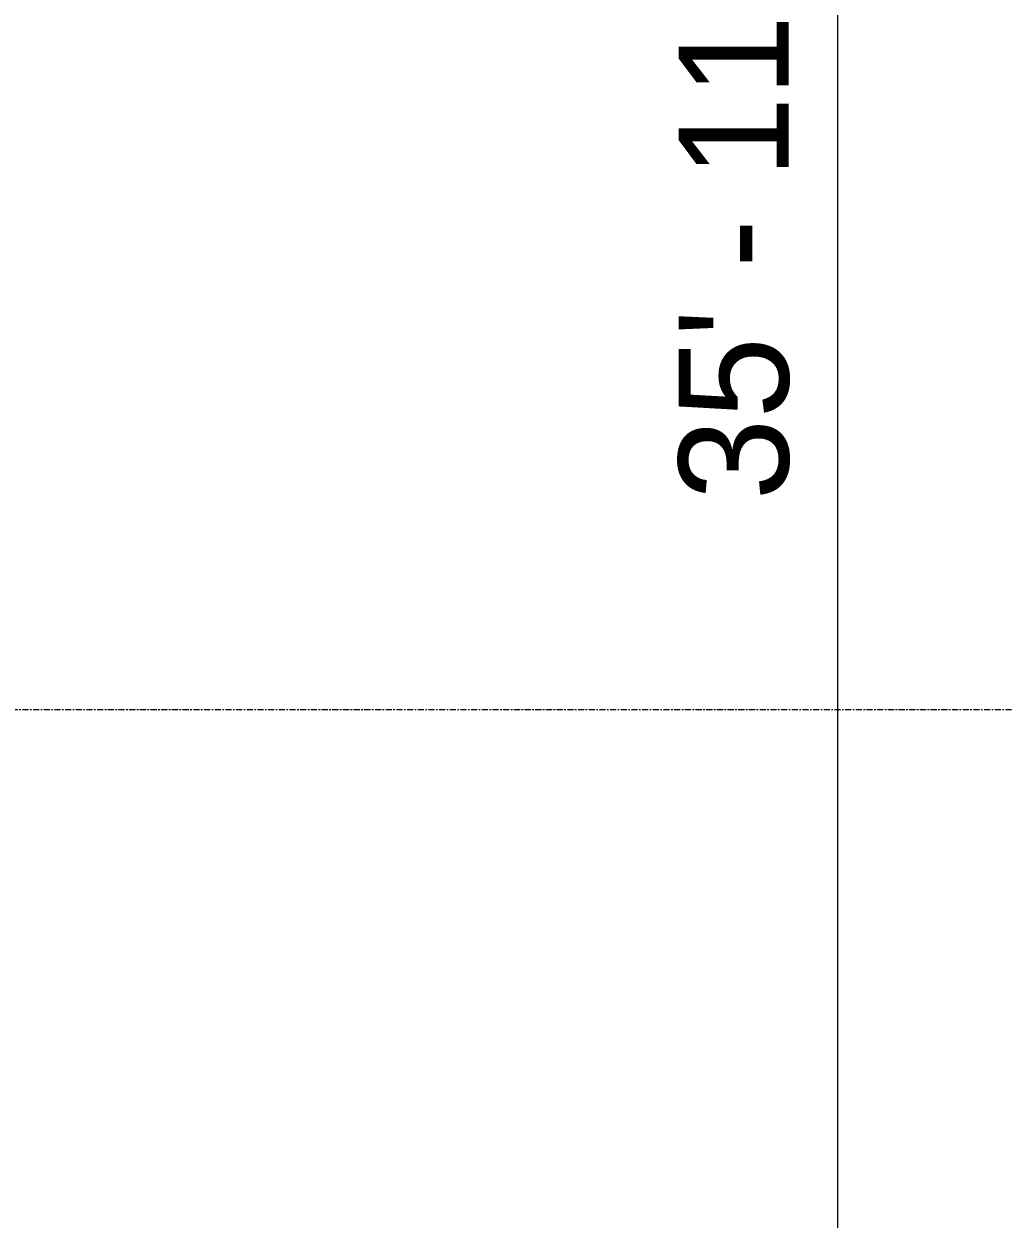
# Model space of a CAD drawing. Header units: inches. Extents: x -4218 to -1814, y 9706 to 12426.
# Drawn here: x -2065.7 to -1985.5, y 11805.5 to 11903.4 of the extents above; entities that cross this region are included whole.
import ezdxf

# ---------------------------------------------------------------- set-up
doc = ezdxf.new("R2010")
doc.units = ezdxf.units.IN
doc.header["$MEASUREMENT"] = 0
doc.linetypes.add('Grid Line 1_2_', pattern=[0.875, 0.5, -0.125, 0.125, -0.125])
for name, color, linetype, lineweight in [('0-1', 7, 'Continuous', 5), ('A-ANNO-DIMS', 211, 'Continuous', 9), ('A-ANNO-DIMS-96', 211, 'Continuous', 9), ('S-GRID-1', 1, 'Grid Line 1_2_', 9)]:
    doc.layers.add(name, color=color, linetype=linetype, lineweight=lineweight)
doc.styles.add('Century Gothic', font='ufonts.com_century-gothic.ttf', dxfattribs={"height": 9})
doc.dimstyles.new('OD__1_8__Tol__', dxfattribs={"dimscale": 12, "dimtxt": 9.397514, "dimasz": 1, "dimexe": 0.75, "dimexo": 0.5, "dimgap": 0.125, "dimtad": 1, "dimdec": 3, "dimrnd": 0.125, "dimzin": 3, "dimdsep": 46, "dimlunit": 4, "dimtxsty": 'Century Gothic', "dimblk1": 'OBLIQUE', "dimblk2": 'OBLIQUE', "dimsah": 1, "dimcen": 0.09, "dimdle": 0.75, "dimazin": 0, "dimtfac": 1, "dimtdec": 4, "dimtix": 1, "dimtmove": 0, "dimatfit": 3, "dimfxl": 1, "dimtvp": 1, "dimtfill": 1, "dimfrac": 2, "dimtolj": 1, "dimtzin": 0, "dimarcsym": 2})

# ---------------------------------------------------------------- blocks, each defined once
blk = doc.blocks.new('CTR - 1st Phase - Shell_rvt-1-FLOOR PLAN - 3RD FLOOR')
at = {"layer": 'S-GRID-1'}
blk.add_line((-1814.206, 11847.189), (-4168.714, 11847.189), dxfattribs=at)
blk = doc.blocks.new('DIMBLOCK30-FLOOR PLAN - 3RD FLOOR')
at = {"layer": 'A-ANNO-DIMS-96'}
for p, q in [((-1999.054, 11682.989), (-1999.054, 12123.152)), ((-2066.361, 12114.152), (-1990.054, 12114.152)), ((-1999.054, 12114.152), (-2066.361, 12114.152)), ((-2070.174, 11682.989), (-1990.054, 11682.989)), ((-1999.054, 11682.989), (-2070.174, 11682.989))]:
    blk.add_line(p, q, dxfattribs=at)
at = {"layer": 'A-ANNO-DIMS-96', "lineweight": 50}
for p, q in [((-1999.054, 12114.152), (-2005.054, 12120.152)), ((-1999.054, 12114.152), (-1993.054, 12108.152)), ((-1999.054, 11682.989), (-2005.054, 11688.989)), ((-1999.054, 11682.989), (-1993.054, 11676.989))]:
    blk.add_line(p, q, dxfattribs=at)
at = {"layer": 'A-ANNO-DIMS-96', "color": 0, "insert": (-2012.089, 11864.337), "char_height": 9, "width": 82.16113, "attachment_point": 1, "rotation": 90, "line_spacing_factor": 0.984502, "style": 'Century Gothic', "bg_fill": 3, "box_fill_scale": 1.25, "bg_fill_color": 256, "bg_fill_true_color": 13158600, "bg_fill_transparency": 0}
blk.add_mtext('35\' - 11 1/8"', dxfattribs=at)
blk = doc.blocks.new('_Oblique')
at = {"color": 0, "linetype": 'ByBlock', "lineweight": -2}
blk.add_line((-0.5, -0.5), (0.5, 0.5), dxfattribs=at)

msp = doc.modelspace()

# ---------------------------------------------------------------- block references
at = {"layer": '0-1'}
msp.add_blockref('CTR - 1st Phase - Shell_rvt-1-FLOOR PLAN - 3RD FLOOR', (0, 0), dxfattribs=at)

# ---------------------------------------------------------------- next in the draw order: dimensions: what is measured, and where the dimension line sits
at = {"layer": 'A-ANNO-DIMS'}
dim = msp.add_linear_dim(base=(-1999.0536274284, 12114.1518961105), p1=(-2076.1737366793, 11682.9893961106), p2=(-2072.3612366797, 12114.1518961105), angle=90, dimstyle='OD__1_8__Tol__', override={"dimpost": '<>', "dimfxl": 431.179355}, dxfattribs=at)
dim.commit()
dim.dimension.update_dxf_attribs({"geometry": 'DIMBLOCK30-FLOOR PLAN - 3RD FLOOR', "text_midpoint": (-2005.7786444623, 11898.5706461106)})

doc.saveas('drawing.dxf')
